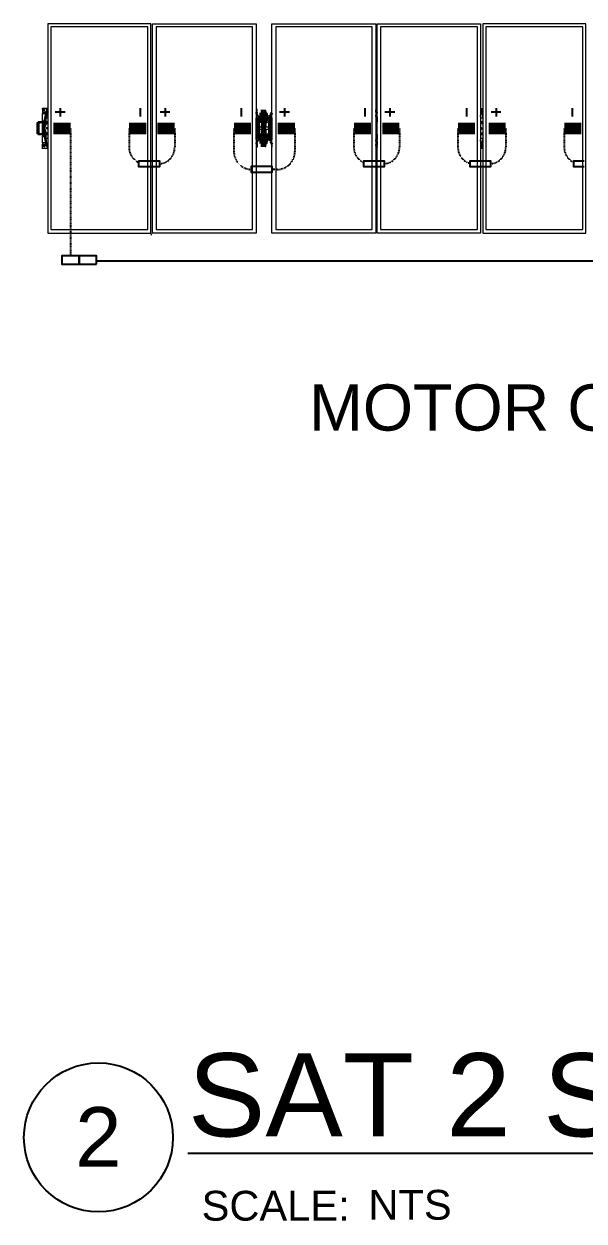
# Model space of a CAD drawing. Header units: feet. Extents: x -9903 to 12307, y -41 to 4121.
# Drawn here: x 8425 to 8667, y 1897 to 2415 of the extents above; entities that cross this region are included whole.
import ezdxf
from ezdxf import colors
from ezdxf.entities.mleader import LeaderData, LeaderLine
from ezdxf.enums import TextEntityAlignment as Align
from ezdxf.lldxf.tags import DXFTag
from ezdxf.math import Vec2, Vec3

# ---------------------------------------------------------------- set-up
doc = ezdxf.new("R2010")
doc.units = ezdxf.units.FT
doc.header["$MEASUREMENT"] = 0
doc.linetypes.add('HIDDEN', pattern=[0.375, 0.25, -0.125])
for name, color, linetype in [('E-HARN-COMP', 8, 'Continuous'), ('E-TRNK-CABL-NEG', 6, 'HIDDEN'), ('E-TRUNK-CABLE-POS', 6, 'HIDDEN'), ('G-ANNO-TEXT', 1, 'Continuous'), ('Polarity-Text', 7, 'Continuous'), ('PV-DC-CABL-UG-', 10, 'DC-')]:
    doc.layers.add(name, color=color, linetype=linetype)
doc.styles.add('NEI-A', font='arial.ttf')
tags = doc.linetypes.add('DC-', pattern='A,0.176989,-0.049113,["DC-",NEI-A,S=0.1,R=0,X=0,Y=-0.05],-0.049113,-0.250887,0.176989', length=0.703091).pattern_tags.tags
tags[6] = DXFTag(74, 10)

# ---------------------------------------------------------------- blocks, each defined once
blk = doc.blocks.new('A$Cc93f9aa1')
at = {"lineweight": 5}
for points in [[(12.0812, 0), (12.3112, 0), (12.3112, 0.4666), (12.0812, 0.4666)], [(12.3045, 0.0067), (12.3045, 0.4583), (12.0878, 0.4583), (12.0878, 0.0067)], [(12.5462, 0), (12.3162, 0), (12.3162, 0.4666), (12.5462, 0.4666)], [(12.5395, 0.0067), (12.5395, 0.4583), (12.3228, 0.4583), (12.3228, 0.0067)], [(12.7811, 0.4666), (12.7811, 0), (12.5495, 0), (12.5495, 0.4666)], [(12.7728, 0.4583), (12.5578, 0.4583), (12.5578, 0.0067), (12.7728, 0.0067)], [(12.8161, 0.4666), (13.0478, 0.4666), (13.0478, 0), (12.8161, 0)], [(12.8245, 0.4583), (12.8245, 0.0067), (13.0395, 0.0067), (13.0395, 0.4583)], [(13.2811, 0.4666), (13.0511, 0.4666), (13.0511, 0), (13.2811, 0)], [(13.0578, 0.4583), (13.0578, 0.0067), (13.2745, 0.0067), (13.2745, 0.4583)], [(12.7978, 0.2717), (12.7961, 0.2717)], [(12.7828, 0.245), (12.7811, 0.245)], [(12.7845, 0.2483), (12.7861, 0.2483), (12.7861, 0.245), (12.7845, 0.245), (12.7828, 0.2467), (12.7828, 0.2483)], [(12.7845, 0.2483), (12.7828, 0.2467), (12.7845, 0.245), (12.7861, 0.2467)], [(12.7861, 0.2467), (12.7845, 0.2467)], [(12.7945, 0.2483), (12.7928, 0.2483), (12.7911, 0.25), (12.7928, 0.2483)], [(12.7928, 0.2667), (12.7945, 0.2667), (12.7945, 0.2583), (12.7928, 0.2583)], [(12.7978, 0.2617), (12.7961, 0.2617)], [(12.7978, 0.2467), (12.7978, 0.2183), (12.7961, 0.2183), (12.7961, 0.2467)], [(12.8011, 0.2183), (12.8011, 0.2467), (12.8028, 0.2467), (12.8028, 0.2183)], [(12.8045, 0.2617), (12.8028, 0.2617)], [(12.8128, 0.2483), (12.8111, 0.2467), (12.8128, 0.245), (12.8145, 0.2467)], [(13.2895, 0.25), (13.2878, 0.25)], [(12.3145, 0.235), (12.3128, 0.235), (12.3128, 0.2317), (12.3162, 0.2317), (12.3162, 0.2333), (12.3145, 0.2333)], [(12.5478, 0.235), (12.5478, 0.2333), (12.5462, 0.2333), (12.5462, 0.2317), (12.5478, 0.2317), (12.5495, 0.2317), (12.5495, 0.2333), (12.5495, 0.235)], [(12.7828, 0.235), (12.7811, 0.235)], [(12.7828, 0.23), (12.7811, 0.23)], [(12.7828, 0.22), (12.7811, 0.22)], [(12.7861, 0.2167), (12.7861, 0.2183), (12.7861, 0.22), (12.7845, 0.22), (12.7828, 0.22), (12.7828, 0.2183), (12.7828, 0.2167), (12.7845, 0.2167)], [(12.7845, 0.22), (12.7828, 0.2183), (12.7845, 0.2167), (12.7861, 0.2183)], [(12.7861, 0.2183), (12.7845, 0.2183)], [(12.7861, 0.2183), (12.7845, 0.2183)], [(12.7911, 0.2133), (12.7911, 0.215), (12.7945, 0.215), (12.7945, 0.2117), (12.7945, 0.21), (12.7928, 0.21), (12.7928, 0.2083)], [(12.7961, 0.2167), (12.7945, 0.2167)], [(12.7978, 0.2367), (12.7961, 0.2367)], [(12.7978, 0.23), (12.7961, 0.23)], [(12.7978, 0.23), (12.7961, 0.23)], [(12.8061, 0.23), (12.8045, 0.23)], [(12.8061, 0.23), (12.8045, 0.23)], [(12.8128, 0.22), (12.8111, 0.2183), (12.8128, 0.2167), (12.8145, 0.2183)], [(12.8178, 0.235), (12.8161, 0.235)], [(12.8178, 0.23), (12.8161, 0.23)], [(13.2911, 0.23), (13.2895, 0.23), (13.2878, 0.22), (13.2895, 0.22)], [(13.2961, 0.22), (13.2945, 0.22)], [(12.7961, 0.1967), (12.7961, 0.195), (12.7945, 0.195)], [(12.7978, 0.2033), (12.7961, 0.2033)], [(12.7995, 0.1967), (12.7978, 0.1967)], [(12.7995, 0.195), (12.7978, 0.195)], [(12.8028, 0.195), (12.8011, 0.195)], [(12.8145, 0.21), (12.8145, 0.2133), (12.8161, 0.2133), (12.8161, 0.2117)]]:
    blk.add_lwpolyline(points, close=True, dxfattribs=at)
at = {"color": 2, "lineweight": 5}
blk.add_lwpolyline([(13.0495, 0.4683), (13.0511, 0.4716)], dxfattribs=at)
at = {"lineweight": 5}
for points in [[(12.3162, 0.2767), (12.3112, 0.2767)], [(12.3128, 0.255), (12.3112, 0.255), (12.3112, 0.2567), (12.3128, 0.2633), (12.3128, 0.2733), (12.3128, 0.27), (12.3112, 0.2683)], [(12.3145, 0.27), (12.3145, 0.2733), (12.3145, 0.275), (12.3128, 0.275), (12.3128, 0.2733), (12.3145, 0.2733)], [(12.5495, 0.2767), (12.5462, 0.2767)], [(12.5478, 0.255), (12.5462, 0.255), (12.5462, 0.2567), (12.5478, 0.2633), (12.5478, 0.2733), (12.5478, 0.275), (12.5478, 0.2733), (12.5478, 0.2717), (12.5462, 0.27), (12.5462, 0.2683)], [(12.5478, 0.275), (12.5495, 0.275)], [(12.5495, 0.27), (12.5495, 0.2733)], [(12.7811, 0.2667), (12.7828, 0.2667), (12.7828, 0.2683), (12.7811, 0.2683), (12.7811, 0.27), (12.7811, 0.275)], [(12.7811, 0.27), (12.7811, 0.27)], [(12.8045, 0.2683), (12.8028, 0.2683), (12.8011, 0.2683), (12.8011, 0.27), (12.7995, 0.27), (12.7978, 0.27), (12.7995, 0.27), (12.7978, 0.27), (12.7961, 0.2717), (12.7961, 0.2733), (12.7945, 0.2733), (12.7945, 0.27), (12.7961, 0.27), (12.7961, 0.2683), (12.7978, 0.2683), (12.7995, 0.2683), (12.7995, 0.2667)], [(12.7961, 0.27), (12.7945, 0.27), (12.7961, 0.27), (12.7978, 0.27), (12.7961, 0.27), (12.7978, 0.27), (12.7978, 0.2683), (12.7961, 0.2683), (12.7961, 0.2467)], [(12.7961, 0.2383), (12.7945, 0.2383), (12.7945, 0.2617), (12.7945, 0.27)], [(12.7961, 0.2733), (12.7978, 0.2733), (12.8028, 0.2733), (12.8045, 0.2733), (12.8061, 0.2733)], [(12.7961, 0.27), (12.7961, 0.27)], [(12.8028, 0.2467), (12.8028, 0.2683), (12.8011, 0.2683), (12.8011, 0.2467), (12.7995, 0.2467), (12.7995, 0.2183), (12.7978, 0.2183), (12.7978, 0.1967), (12.7961, 0.1967), (12.7961, 0.2183)], [(12.7978, 0.2717), (12.7995, 0.2717)], [(12.7978, 0.2667), (12.7995, 0.2667), (12.7995, 0.2467), (12.7978, 0.2467), (12.7978, 0.2683), (12.7995, 0.2683), (12.8011, 0.2683), (12.8028, 0.2683), (12.8028, 0.27), (12.8011, 0.27), (12.8028, 0.27), (12.8011, 0.27), (12.8028, 0.27), (12.8045, 0.27), (12.8028, 0.27), (12.8045, 0.27), (12.8061, 0.27)], [(12.8061, 0.2717), (12.8045, 0.2717), (12.8028, 0.27), (12.8045, 0.27), (12.8045, 0.2733), (12.8045, 0.2717)], [(12.8028, 0.2717), (12.8045, 0.2717), (12.8028, 0.2717)], [(12.8045, 0.27), (12.8045, 0.2617), (12.8045, 0.2383), (12.8028, 0.2383)], [(12.8028, 0.27), (12.8028, 0.27)], [(12.8111, 0.255), (12.8095, 0.255), (12.8111, 0.255), (12.8111, 0.2533), (12.8111, 0.2517), (12.8145, 0.2517), (12.8145, 0.255), (12.8111, 0.255), (12.8161, 0.265), (12.8145, 0.265), (12.8161, 0.2667), (12.8145, 0.2667), (12.8145, 0.27), (12.8145, 0.275), (12.8161, 0.275)], [(12.8145, 0.27), (12.8145, 0.27)], [(13.2928, 0.2767), (13.2811, 0.2767)], [(13.2828, 0.27), (13.2828, 0.2733), (13.2811, 0.2733), (13.2811, 0.2717)], [(13.2945, 0.2767), (13.2928, 0.2767), (13.2928, 0.2683), (13.2861, 0.2683), (13.2861, 0.2717), (13.2845, 0.2717), (13.2845, 0.27), (13.2828, 0.2733), (13.2845, 0.255), (13.2861, 0.255), (13.2861, 0.2533), (13.2845, 0.27), (13.2845, 0.2683), (13.2845, 0.2667), (13.2861, 0.265), (13.2861, 0.2683), (13.2845, 0.2683)], [(13.2828, 0.2733), (13.2828, 0.275), (13.2828, 0.2733)], [(13.2845, 0.2667), (13.2878, 0.25), (13.2895, 0.25), (13.2861, 0.265), (13.2928, 0.265), (13.2928, 0.2683)], [(13.2895, 0.2733), (13.2878, 0.2733), (13.2911, 0.2733), (13.2928, 0.2733)], [(13.2878, 0.2717), (13.2911, 0.2717)], [(12.3128, 0.2467), (12.3112, 0.2467), (12.3112, 0.255)], [(12.3162, 0.2467), (12.3112, 0.2467)], [(12.3162, 0.245), (12.3112, 0.245), (12.3128, 0.245)], [(12.3112, 0.245), (12.3112, 0.2433), (12.3162, 0.2433)], [(12.5478, 0.2467), (12.5462, 0.2467), (12.5462, 0.255)], [(12.5495, 0.2467), (12.5462, 0.2467)], [(12.5495, 0.245), (12.5462, 0.245), (12.5478, 0.245)], [(12.5462, 0.245), (12.5462, 0.2433), (12.5495, 0.2433)], [(12.7861, 0.2117), (12.7861, 0.2133), (12.7828, 0.2133), (12.7828, 0.2117), (12.7811, 0.21), (12.7811, 0.2133), (12.7828, 0.2133), (12.7828, 0.215), (12.7811, 0.215), (12.7811, 0.25), (12.7828, 0.25), (12.7828, 0.2517), (12.7828, 0.2533), (12.7811, 0.255), (12.7811, 0.2533), (12.7811, 0.255), (12.7811, 0.2517), (12.7861, 0.2517), (12.7861, 0.2533), (12.7861, 0.255), (12.7828, 0.265), (12.7811, 0.265), (12.7795, 0.2667)], [(12.7795, 0.255), (12.7795, 0.255)], [(12.7811, 0.2667), (12.7811, 0.2667)], [(12.7811, 0.265), (12.7861, 0.255), (12.7811, 0.255), (12.7811, 0.2567)], [(12.7811, 0.25), (12.7811, 0.2517)], [(12.7811, 0.2467), (12.7828, 0.2467), (12.7828, 0.2483), (12.7845, 0.2483), (12.7861, 0.2483), (12.7861, 0.2467), (12.7878, 0.2467)], [(12.7845, 0.2667), (12.7828, 0.2667), (12.7828, 0.2633), (12.7828, 0.265), (12.7845, 0.265), (12.7845, 0.2633)], [(12.7828, 0.2483), (12.7828, 0.2483)], [(12.7828, 0.2467), (12.7828, 0.245), (12.7845, 0.245), (12.7861, 0.245), (12.7861, 0.2467), (12.7845, 0.2467), (12.7861, 0.2467), (12.7845, 0.2467), (12.7861, 0.2467), (12.7845, 0.2467), (12.7861, 0.2467), (12.7845, 0.2467)], [(12.7828, 0.2467), (12.7828, 0.2467)], [(12.7828, 0.245), (12.7828, 0.245)], [(12.7845, 0.2617), (12.7911, 0.2583), (12.7911, 0.2567)], [(12.7845, 0.2483), (12.7845, 0.2483)], [(12.7845, 0.245), (12.7845, 0.245)], [(12.7861, 0.2583), (12.7911, 0.2533)], [(12.7895, 0.2533), (12.7878, 0.2533), (12.7895, 0.2533), (12.7895, 0.2517), (12.7911, 0.2517), (12.7878, 0.255), (12.7878, 0.2517), (12.7861, 0.2517), (12.7878, 0.2517), (12.7878, 0.215), (12.7861, 0.215)], [(12.7861, 0.255), (12.7878, 0.255), (12.7861, 0.255), (12.7861, 0.2533)], [(12.7861, 0.2483), (12.7861, 0.2483)], [(12.7861, 0.2467), (12.7861, 0.2467)], [(12.7861, 0.245), (12.7861, 0.245)], [(12.7945, 0.245), (12.7878, 0.245)], [(12.7928, 0.2667), (12.7911, 0.2617), (12.7911, 0.25), (12.7911, 0.2517)], [(12.7911, 0.26), (12.7911, 0.25), (12.7928, 0.25), (12.7945, 0.2483), (12.7961, 0.2483)], [(12.7945, 0.255), (12.7945, 0.25), (12.7928, 0.25), (12.7911, 0.2517), (12.7928, 0.2567), (12.7928, 0.255), (12.7945, 0.255), (12.7945, 0.2583)], [(12.7928, 0.2667), (12.7928, 0.2667)], [(12.7928, 0.26), (12.7928, 0.26)], [(12.7945, 0.2667), (12.7961, 0.2667)], [(12.7945, 0.2467), (12.7945, 0.2483), (12.7961, 0.2483), (12.7945, 0.2483), (12.7945, 0.25)], [(12.8011, 0.2667), (12.8028, 0.2667)], [(12.8078, 0.2517), (12.8078, 0.25), (12.8078, 0.2617), (12.8078, 0.2667), (12.8078, 0.2583), (12.8045, 0.2583), (12.8045, 0.2667), (12.8061, 0.2667), (12.8045, 0.2667)], [(12.8045, 0.2583), (12.8045, 0.255), (12.8078, 0.255), (12.8078, 0.2567), (12.8078, 0.2583)], [(12.8078, 0.2567), (12.8078, 0.2517), (12.8078, 0.25), (12.8061, 0.25), (12.8045, 0.255)], [(12.8095, 0.2483), (12.8045, 0.2483), (12.8061, 0.2483), (12.8078, 0.2483), (12.8061, 0.2483), (12.8078, 0.2483)], [(12.8095, 0.245), (12.8045, 0.245), (12.8061, 0.2467), (12.8095, 0.2467)], [(12.8061, 0.2667), (12.8061, 0.2667)], [(12.8061, 0.25), (12.8061, 0.2483), (12.8078, 0.25), (12.8061, 0.2483), (12.8078, 0.25), (12.8095, 0.25), (12.8095, 0.26)], [(12.8078, 0.26), (12.8078, 0.26)], [(12.8145, 0.265), (12.8095, 0.255), (12.8111, 0.255), (12.8111, 0.2533)], [(12.8145, 0.255), (12.8161, 0.255), (12.8161, 0.2533), (12.8161, 0.255), (12.8161, 0.2533), (12.8161, 0.2517), (12.8145, 0.2517), (12.8145, 0.25), (12.8161, 0.25), (12.8161, 0.215), (12.8145, 0.215), (12.8145, 0.2133), (12.8111, 0.2133), (12.8111, 0.2117), (12.8111, 0.21), (12.8095, 0.21), (12.8145, 0.2), (12.8161, 0.2), (12.8145, 0.2017)], [(12.8111, 0.215), (12.8095, 0.215), (12.8095, 0.2517), (12.8111, 0.2517), (12.8095, 0.2517), (12.8095, 0.255)], [(12.8095, 0.2517), (12.8095, 0.2517)], [(12.8111, 0.2517), (12.8111, 0.2517)], [(12.8111, 0.2467), (12.8111, 0.245), (12.8111, 0.2483), (12.8128, 0.2483), (12.8111, 0.2483), (12.8111, 0.2467), (12.8128, 0.2467), (12.8145, 0.2467), (12.8128, 0.245), (12.8111, 0.245), (12.8128, 0.245), (12.8145, 0.245), (12.8145, 0.2467), (12.8128, 0.2467), (12.8145, 0.2467), (12.8128, 0.2467), (12.8145, 0.2467), (12.8128, 0.2467), (12.8145, 0.2467), (12.8128, 0.2467), (12.8145, 0.2467), (12.8145, 0.2483), (12.8128, 0.2483), (12.8145, 0.2483), (12.8145, 0.2467)], [(12.8111, 0.2483), (12.8111, 0.2483)], [(12.8111, 0.2467), (12.8111, 0.2467)], [(12.8111, 0.245), (12.8111, 0.245)], [(12.8128, 0.2483), (12.8128, 0.2483)], [(12.8128, 0.245), (12.8128, 0.245)], [(12.8145, 0.2667), (12.8145, 0.2667)], [(12.8145, 0.2483), (12.8145, 0.2483)], [(12.8145, 0.2467), (12.8145, 0.2467)], [(12.8145, 0.245), (12.8145, 0.245)], [(12.8161, 0.2567), (12.8161, 0.255)], [(12.8161, 0.2517), (12.8161, 0.25)], [(12.8161, 0.245), (12.8178, 0.245)], [(12.8178, 0.255), (12.8178, 0.255)], [(13.2845, 0.255), (13.2845, 0.2467), (13.2811, 0.2467)], [(13.2811, 0.245), (13.2845, 0.245), (13.2861, 0.245), (13.2861, 0.2533), (13.2878, 0.25), (13.2878, 0.2467)], [(13.2811, 0.2433), (13.2845, 0.2433), (13.2845, 0.245), (13.2845, 0.2433), (13.2845, 0.245)], [(13.2895, 0.2317), (13.2895, 0.235), (13.2861, 0.2433), (13.2861, 0.245), (13.2845, 0.245), (13.2845, 0.2467)], [(13.2878, 0.235), (13.2845, 0.2433), (13.2861, 0.2433), (13.2845, 0.2433), (13.2861, 0.2433), (13.2861, 0.245), (13.2845, 0.245), (13.2861, 0.245)], [(13.2928, 0.265), (13.2928, 0.25), (13.2895, 0.25), (13.2895, 0.2467), (13.2878, 0.2467), (13.2878, 0.245), (13.2861, 0.245), (13.2878, 0.245), (13.2895, 0.245), (13.2895, 0.2467), (13.2928, 0.2467), (13.2928, 0.25)], [(13.2878, 0.245), (13.2895, 0.235), (13.2911, 0.235), (13.2895, 0.235), (13.2895, 0.23), (13.2878, 0.23)], [(13.2911, 0.2317), (13.2911, 0.235), (13.2895, 0.245)], [(13.2945, 0.2467), (13.2928, 0.2467), (13.2945, 0.2467), (13.2961, 0.245), (13.2978, 0.245), (13.2961, 0.245), (13.2928, 0.245), (13.2928, 0.2183), (13.2945, 0.2183), (13.2945, 0.22), (13.2961, 0.22), (13.2961, 0.2183), (13.2961, 0.22), (13.2978, 0.22), (13.2995, 0.22), (13.2995, 0.2217)], [(13.2978, 0.2467), (13.2961, 0.2467), (13.2945, 0.2467), (13.2928, 0.2467), (13.2928, 0.245), (13.2945, 0.245)], [(13.2928, 0.2467), (13.2961, 0.2467), (13.2978, 0.2467), (13.2978, 0.245), (13.2995, 0.245), (13.2995, 0.2433), (13.3011, 0.2433)], [(13.2928, 0.22), (13.2928, 0.2233), (13.2928, 0.2417), (13.2928, 0.245)], [(13.3028, 0.2467), (13.2995, 0.2467), (13.2945, 0.2467), (13.2961, 0.2467), (13.2961, 0.245)], [(13.2995, 0.2433), (13.2995, 0.245), (13.2978, 0.245), (13.2961, 0.245), (13.2961, 0.2467)], [(13.2995, 0.245), (13.2978, 0.245)], [(13.3011, 0.2283), (13.3011, 0.2233), (13.3011, 0.2433), (13.3011, 0.2383)], [(13.3028, 0.245), (13.3045, 0.245), (13.3045, 0.22), (13.3028, 0.22)], [(12.3162, 0.2217), (12.3112, 0.2217), (12.3112, 0.22)], [(12.3162, 0.22), (12.3112, 0.22), (12.3128, 0.22)], [(12.3145, 0.1917), (12.3128, 0.1917), (12.3128, 0.2), (12.3112, 0.21), (12.3112, 0.2183), (12.3128, 0.2183)], [(12.3112, 0.2183), (12.3162, 0.2183)], [(12.5495, 0.2217), (12.5462, 0.2217), (12.5462, 0.22)], [(12.5495, 0.22), (12.5462, 0.22), (12.5478, 0.22)], [(12.5478, 0.1917), (12.5478, 0.2), (12.5462, 0.21), (12.5462, 0.2183), (12.5478, 0.2183)], [(12.5462, 0.2183), (12.5495, 0.2183)], [(12.7811, 0.2183), (12.7828, 0.2183), (12.7828, 0.22), (12.7845, 0.22), (12.7861, 0.22), (12.7861, 0.2183), (12.7861, 0.2167), (12.7845, 0.2167), (12.7828, 0.2183)], [(12.7811, 0.2133), (12.7811, 0.215)], [(12.7828, 0.22), (12.7828, 0.22)], [(12.7828, 0.2183), (12.7828, 0.2183)], [(12.7828, 0.2167), (12.7828, 0.2167)], [(12.7845, 0.22), (12.7845, 0.22)], [(12.7845, 0.2183), (12.7861, 0.2183)], [(12.7845, 0.2183), (12.7861, 0.2183)], [(12.7845, 0.2183), (12.7861, 0.2183)], [(12.7845, 0.2183), (12.7861, 0.2183)], [(12.7845, 0.2183), (12.7861, 0.2183)], [(12.7845, 0.2167), (12.7845, 0.2167)], [(12.7861, 0.22), (12.7861, 0.22)], [(12.7861, 0.2183), (12.7861, 0.2183)], [(12.7861, 0.2167), (12.7861, 0.2167)], [(12.7861, 0.215), (12.7861, 0.215)], [(12.7978, 0.235), (12.7961, 0.235), (12.7945, 0.235), (12.7945, 0.2367), (12.7945, 0.2383), (12.7945, 0.2367), (12.7961, 0.235), (12.7878, 0.235), (12.7878, 0.23), (12.7961, 0.23), (12.7945, 0.2283), (12.7945, 0.2267), (12.7945, 0.23), (12.7961, 0.23), (12.7945, 0.23)], [(12.7878, 0.22), (12.7945, 0.22)], [(12.7878, 0.215), (12.7878, 0.215)], [(12.7911, 0.205), (12.7911, 0.215), (12.7928, 0.2167), (12.7945, 0.2167), (12.7928, 0.2167), (12.7911, 0.215)], [(12.7928, 0.1983), (12.7911, 0.205), (12.7911, 0.215), (12.7911, 0.2133)], [(12.7945, 0.215), (12.7945, 0.2167), (12.7928, 0.215)], [(12.7945, 0.195), (12.7945, 0.1933), (12.7961, 0.1933), (12.7961, 0.195), (12.7945, 0.195), (12.7945, 0.2033), (12.7945, 0.2267), (12.7961, 0.2267)], [(12.7961, 0.2167), (12.7945, 0.2167), (12.7945, 0.2183)], [(12.7961, 0.1933), (12.8028, 0.1933), (12.8045, 0.1933), (12.8028, 0.1933), (12.8028, 0.195), (12.8011, 0.195), (12.8028, 0.195), (12.8045, 0.195), (12.8045, 0.2033), (12.8028, 0.2033), (12.8045, 0.2033), (12.8045, 0.2267), (12.8028, 0.2267)], [(12.8028, 0.2183), (12.8028, 0.1967), (12.8011, 0.1967), (12.8011, 0.2183), (12.7995, 0.2183), (12.7995, 0.1983), (12.7978, 0.1983)], [(12.8028, 0.23), (12.8095, 0.23), (12.8095, 0.235), (12.8028, 0.235)], [(12.8061, 0.235), (12.8045, 0.235), (12.8045, 0.2383), (12.8061, 0.2383)], [(12.8045, 0.2383), (12.8045, 0.2367), (12.8061, 0.2367), (12.8045, 0.2367), (12.8045, 0.235)], [(12.8045, 0.2267), (12.8045, 0.23), (12.8045, 0.2267), (12.8061, 0.2267)], [(12.8095, 0.2183), (12.8061, 0.2183), (12.8045, 0.22), (12.8095, 0.22)], [(12.8095, 0.205), (12.8095, 0.215), (12.8078, 0.215), (12.8061, 0.2167), (12.8045, 0.2167), (12.8095, 0.2167)], [(12.8045, 0.21), (12.8045, 0.2067), (12.8078, 0.2067), (12.8078, 0.2083), (12.8078, 0.21), (12.8061, 0.21), (12.8045, 0.2117), (12.8061, 0.215), (12.8078, 0.215), (12.8078, 0.2083)], [(12.8061, 0.215), (12.8061, 0.2167), (12.8078, 0.2167), (12.8061, 0.2167), (12.8078, 0.215), (12.8061, 0.2167), (12.8078, 0.2167)], [(12.8078, 0.2067), (12.8078, 0.1983), (12.8078, 0.215), (12.8078, 0.2133)], [(12.8095, 0.235), (12.8111, 0.235)], [(12.8095, 0.215), (12.8095, 0.215)], [(12.8128, 0.2183), (12.8145, 0.2183), (12.8128, 0.2183), (12.8145, 0.2183), (12.8128, 0.2183), (12.8145, 0.2183), (12.8128, 0.2183), (12.8145, 0.2183), (12.8128, 0.2183), (12.8145, 0.2183), (12.8145, 0.22), (12.8128, 0.22), (12.8111, 0.22), (12.8111, 0.2183), (12.8111, 0.2167), (12.8128, 0.2167), (12.8145, 0.2183), (12.8145, 0.2167), (12.8128, 0.2167), (12.8111, 0.2167), (12.8111, 0.2183), (12.8111, 0.22), (12.8128, 0.22), (12.8145, 0.22), (12.8145, 0.2183)], [(12.8111, 0.22), (12.8111, 0.22)], [(12.8111, 0.2183), (12.8111, 0.2183)], [(12.8111, 0.2167), (12.8111, 0.2167)], [(12.8111, 0.215), (12.8111, 0.215)], [(12.8128, 0.22), (12.8128, 0.22)], [(12.8128, 0.2167), (12.8128, 0.2167)], [(12.8145, 0.22), (12.8145, 0.22)], [(12.8145, 0.2183), (12.8145, 0.2183)], [(12.8145, 0.2167), (12.8145, 0.2167)], [(12.8161, 0.22), (12.8178, 0.22)], [(12.8161, 0.215), (12.8161, 0.2133)], [(13.2811, 0.2317), (13.2845, 0.2317), (13.2845, 0.2333), (13.2828, 0.2333), (13.2828, 0.235), (13.2811, 0.2333)], [(13.2861, 0.2217), (13.2845, 0.2217), (13.2845, 0.22), (13.2845, 0.2217), (13.2811, 0.2217)], [(13.2811, 0.22), (13.2845, 0.22), (13.2861, 0.22), (13.2878, 0.22)], [(13.2811, 0.2183), (13.2845, 0.2183)], [(13.2828, 0.1917), (13.2845, 0.21), (13.2861, 0.2117), (13.2861, 0.22), (13.2878, 0.22), (13.2895, 0.22), (13.2895, 0.2183), (13.2878, 0.2183), (13.2878, 0.22), (13.2878, 0.215), (13.2878, 0.2167), (13.2895, 0.2167), (13.2878, 0.2167), (13.2878, 0.215), (13.2845, 0.2), (13.2861, 0.2), (13.2895, 0.2167), (13.2928, 0.2167), (13.2928, 0.2)], [(13.2895, 0.235), (13.2878, 0.235), (13.2878, 0.2317), (13.2845, 0.2233)], [(13.2845, 0.2217), (13.2845, 0.22), (13.2861, 0.22), (13.2861, 0.2217), (13.2845, 0.2217), (13.2861, 0.2217), (13.2845, 0.22), (13.2861, 0.22), (13.2845, 0.22), (13.2845, 0.2183), (13.2845, 0.21)], [(13.2845, 0.1967), (13.2845, 0.195), (13.2861, 0.2117), (13.2878, 0.215), (13.2895, 0.215)], [(13.2878, 0.2217), (13.2861, 0.2217), (13.2895, 0.23), (13.2911, 0.23)], [(13.2928, 0.2167), (13.2928, 0.2183), (13.2895, 0.2183), (13.2895, 0.2167)], [(13.3011, 0.2217), (13.2995, 0.2217), (13.2995, 0.22), (13.2978, 0.22), (13.2978, 0.2183), (13.2961, 0.2183), (13.2928, 0.2183), (13.2945, 0.2183), (13.2995, 0.2183), (13.3028, 0.2183)], [(13.2945, 0.22), (13.2928, 0.22), (13.2961, 0.22), (13.2978, 0.22), (13.2961, 0.22), (13.2978, 0.22), (13.2995, 0.22)], [(13.2928, 0.2183), (13.2945, 0.2183)], [(13.3011, 0.2267), (13.3011, 0.2283), (13.3011, 0.2383), (13.3028, 0.2383)], [(13.3011, 0.2367), (13.3011, 0.2383), (13.3011, 0.2367)], [(12.3112, 0.1967), (12.3128, 0.195), (12.3128, 0.19), (12.3145, 0.19), (12.3145, 0.1917), (12.3145, 0.195)], [(12.3162, 0.1883), (12.3112, 0.1883)], [(12.5462, 0.1967), (12.5462, 0.195), (12.5478, 0.1933), (12.5478, 0.19), (12.5495, 0.19)], [(12.5495, 0.1883), (12.5462, 0.1883)], [(12.5495, 0.195), (12.5495, 0.1917), (12.5478, 0.1917), (12.5478, 0.19)], [(12.7795, 0.21), (12.7795, 0.21)], [(12.7811, 0.2017), (12.7795, 0.2)], [(12.7811, 0.2117), (12.7811, 0.21), (12.7861, 0.21), (12.7811, 0.2), (12.7828, 0.2), (12.7861, 0.21), (12.7861, 0.2117), (12.7861, 0.21), (12.7878, 0.21), (12.7911, 0.2133), (12.7895, 0.2133), (12.7895, 0.2117), (12.7878, 0.2117), (12.7895, 0.2117)], [(12.7811, 0.1983), (12.7828, 0.1983), (12.7811, 0.1967)], [(12.7811, 0.1983), (12.7811, 0.1983)], [(12.7811, 0.195), (12.7811, 0.19)], [(12.7811, 0.195), (12.7811, 0.195)], [(12.7845, 0.2017), (12.7845, 0.2), (12.7828, 0.2), (12.7828, 0.2017), (12.7828, 0.1983), (12.7845, 0.1983)], [(12.7845, 0.2033), (12.7911, 0.2067), (12.7911, 0.2083)], [(12.7861, 0.2133), (12.7878, 0.2133), (12.7878, 0.21), (12.7861, 0.21)], [(12.7861, 0.2067), (12.7911, 0.2117)], [(12.7945, 0.2067), (12.7945, 0.1983), (12.7928, 0.1983), (12.7928, 0.2067), (12.7945, 0.2067), (12.7945, 0.21)], [(12.7928, 0.205), (12.7928, 0.205)], [(12.7945, 0.1983), (12.7961, 0.1983)], [(12.7978, 0.1933), (12.7961, 0.1933), (12.7978, 0.1933), (12.7961, 0.1933), (12.7978, 0.195), (12.7995, 0.195), (12.7978, 0.195), (12.7978, 0.1967)], [(12.7978, 0.195), (12.7961, 0.195), (12.7961, 0.1967)], [(12.7995, 0.1983), (12.7995, 0.1967), (12.8011, 0.1967), (12.8028, 0.1967), (12.8011, 0.1967), (12.8011, 0.195), (12.8028, 0.195), (12.8045, 0.1933), (12.8061, 0.1933), (12.8045, 0.1933), (12.8028, 0.1933)], [(12.8011, 0.1983), (12.8028, 0.1983)], [(12.8028, 0.195), (12.8028, 0.1967), (12.8028, 0.195), (12.8045, 0.195), (12.8045, 0.1933)], [(12.8061, 0.195), (12.8045, 0.195), (12.8028, 0.1967)], [(12.8045, 0.1983), (12.8061, 0.1983), (12.8045, 0.1983), (12.8045, 0.2067)], [(12.8078, 0.205), (12.8078, 0.205)], [(12.8111, 0.2117), (12.8095, 0.2117), (12.8095, 0.21), (12.8095, 0.2133), (12.8111, 0.2133)], [(12.8095, 0.21), (12.8111, 0.21)], [(12.8161, 0.2), (12.8111, 0.21), (12.8145, 0.21)], [(12.8145, 0.1967), (12.8145, 0.1983), (12.8161, 0.1983)], [(12.8145, 0.1983), (12.8145, 0.1983)], [(12.8145, 0.195), (12.8145, 0.19), (12.8161, 0.19)], [(12.8178, 0.2117), (12.8161, 0.2117), (12.8161, 0.21)], [(12.8178, 0.21), (12.8178, 0.21)], [(13.2811, 0.1933), (13.2828, 0.1917), (13.2828, 0.19), (13.2845, 0.19)], [(13.2811, 0.1883), (13.2928, 0.1883)], [(13.2945, 0.1883), (13.2928, 0.1883), (13.2928, 0.1967), (13.2861, 0.1967), (13.2861, 0.195), (13.2845, 0.195), (13.2828, 0.1917), (13.2828, 0.19)], [(13.2845, 0.1917), (13.2828, 0.1917), (13.2828, 0.195)], [(13.2928, 0.1967), (13.2928, 0.2), (13.2861, 0.2), (13.2861, 0.1967), (13.2845, 0.1967), (13.2845, 0.1983)], [(13.2911, 0.1933), (13.2878, 0.1933)], [(13.2895, 0.1917), (13.2878, 0.1917), (13.2911, 0.1917), (13.2928, 0.1917)]]:
    blk.add_lwpolyline(points, dxfattribs=at)
at = {"color": 8, "lineweight": 5, "true_color": 0x808080}
for points in [[(12.3162, 0.2767), (12.3112, 0.2767)], [(12.3112, 0.2733), (12.3128, 0.2733), (12.3128, 0.275)], [(12.3112, 0.27), (12.3128, 0.27), (12.3128, 0.2683), (12.3112, 0.2617)], [(12.3112, 0.2667), (12.3112, 0.2683), (12.3128, 0.2683)], [(12.3145, 0.2733), (12.3145, 0.2733)], [(12.3145, 0.2733), (12.3162, 0.2583)], [(12.3162, 0.2683), (12.3145, 0.27)], [(12.5495, 0.2767), (12.5462, 0.2767)], [(12.5462, 0.2733), (12.5462, 0.275), (12.5478, 0.275)], [(12.5462, 0.2617), (12.5462, 0.27), (12.5478, 0.27)], [(12.5462, 0.2667), (12.5462, 0.2683)], [(12.5478, 0.2733), (12.5495, 0.2583)], [(12.5495, 0.2733), (12.5495, 0.2733)], [(12.5495, 0.2683), (12.5495, 0.27)], [(12.7945, 0.2617), (12.7945, 0.27)], [(12.7961, 0.2733), (12.7961, 0.2717)], [(12.7961, 0.2717), (12.7961, 0.2717)], [(12.7961, 0.27), (12.7978, 0.27), (12.7995, 0.27), (12.7978, 0.27), (12.7995, 0.27), (12.8011, 0.27), (12.8028, 0.27), (12.8011, 0.27)], [(12.8028, 0.2717), (12.8028, 0.2733)], [(12.8028, 0.2717), (12.8028, 0.2717)], [(12.8028, 0.27), (12.8045, 0.27), (12.8045, 0.2617)], [(13.2928, 0.2767), (13.2811, 0.2767)], [(13.2811, 0.275), (13.2828, 0.275)], [(13.2811, 0.265), (13.2828, 0.2733)], [(12.3162, 0.255), (12.3112, 0.255)], [(12.5495, 0.255), (12.5462, 0.255)], [(12.7795, 0.2567), (12.7795, 0.2567)], [(12.7811, 0.2567), (12.7828, 0.2567)], [(12.7828, 0.25), (12.7828, 0.2483)], [(12.7828, 0.245), (12.7828, 0.22)], [(12.7845, 0.26), (12.7861, 0.2583), (12.7878, 0.2583), (12.7895, 0.2567), (12.7911, 0.255)], [(12.7861, 0.2483), (12.7861, 0.2517)], [(12.7861, 0.22), (12.7861, 0.245)], [(12.7945, 0.2583), (12.7961, 0.2583)], [(12.7945, 0.255), (12.7961, 0.255)], [(12.7945, 0.25), (12.7961, 0.25)], [(12.7961, 0.2617), (12.7961, 0.2383), (12.7961, 0.235), (12.7978, 0.235)], [(12.8028, 0.2617), (12.8028, 0.2383), (12.8028, 0.235)], [(12.8045, 0.2583), (12.8061, 0.2583)], [(12.8045, 0.255), (12.8061, 0.255)], [(12.8045, 0.25), (12.8061, 0.25)], [(12.8111, 0.2517), (12.8111, 0.2483)], [(12.8111, 0.245), (12.8111, 0.22)], [(12.8145, 0.2483), (12.8145, 0.25)], [(12.8145, 0.22), (12.8145, 0.245)], [(12.8161, 0.2667), (12.8178, 0.2667)], [(12.8161, 0.2567), (12.8178, 0.2567)], [(12.8161, 0.2567), (12.8161, 0.2567)], [(13.2845, 0.255), (13.2811, 0.255)], [(13.2961, 0.245), (13.2978, 0.245)], [(13.3028, 0.2467), (13.3028, 0.2183)], [(12.7828, 0.2167), (12.7828, 0.215)], [(12.7861, 0.215), (12.7861, 0.2167)], [(12.7945, 0.215), (12.7961, 0.215)], [(12.7961, 0.2033), (12.7961, 0.2267), (12.7961, 0.23), (12.7978, 0.23)], [(12.8028, 0.2033), (12.8028, 0.23)], [(12.8045, 0.235), (12.8061, 0.235)], [(12.8045, 0.23), (12.8061, 0.23)], [(12.8061, 0.215), (12.8045, 0.215)], [(12.8111, 0.2167), (12.8111, 0.215)], [(12.8145, 0.215), (12.8145, 0.2167)], [(13.2961, 0.22), (13.2978, 0.22)], [(12.3112, 0.21), (12.3162, 0.21)], [(12.3112, 0.195), (12.3128, 0.195), (12.3128, 0.1967), (12.3112, 0.2033)], [(12.3112, 0.1967), (12.3112, 0.1983)], [(12.3128, 0.19), (12.3128, 0.1917), (12.3112, 0.1917)], [(12.3162, 0.1883), (12.3112, 0.1883)], [(12.3162, 0.2067), (12.3145, 0.1917)], [(12.3145, 0.195), (12.3162, 0.1967)], [(12.3145, 0.195), (12.3162, 0.195), (12.3145, 0.195)], [(12.3145, 0.1917), (12.3145, 0.1917)], [(12.5462, 0.21), (12.5495, 0.21)], [(12.5462, 0.2033), (12.5462, 0.195), (12.5478, 0.195)], [(12.5478, 0.1967), (12.5462, 0.1967), (12.5462, 0.1983)], [(12.5478, 0.19), (12.5462, 0.1917)], [(12.5495, 0.1883), (12.5462, 0.1883)], [(12.5495, 0.2067), (12.5478, 0.1917)], [(12.5495, 0.1967), (12.5495, 0.195), (12.5512, 0.195)], [(12.5495, 0.1917), (12.5495, 0.1917)], [(12.7795, 0.2083), (12.7795, 0.2083)], [(12.7811, 0.21), (12.7811, 0.2083)], [(12.7811, 0.1983), (12.7828, 0.1983)], [(12.7811, 0.1967), (12.7828, 0.1967)], [(12.7811, 0.195), (12.7828, 0.195)], [(12.7911, 0.21), (12.7895, 0.2083), (12.7878, 0.2083), (12.7861, 0.2067), (12.7845, 0.205)], [(12.7945, 0.2117), (12.7961, 0.2117)], [(12.7945, 0.2067), (12.7961, 0.2067)], [(12.7945, 0.195), (12.7945, 0.2033)], [(12.7961, 0.195), (12.7978, 0.195), (12.7995, 0.195)], [(12.7961, 0.1933), (12.7961, 0.1933)], [(12.7961, 0.1933), (12.7978, 0.1933)], [(12.7995, 0.1967), (12.8011, 0.1967), (12.8028, 0.1967)], [(12.8011, 0.195), (12.8028, 0.195), (12.8045, 0.195), (12.8028, 0.195), (12.8045, 0.195), (12.8045, 0.2033)], [(12.8028, 0.1933), (12.8028, 0.1933)], [(12.8028, 0.1933), (12.8045, 0.1933)], [(12.8045, 0.2117), (12.8061, 0.2117)], [(12.8045, 0.2067), (12.8061, 0.2067)], [(12.8145, 0.1967), (12.8161, 0.1967)], [(12.8145, 0.195), (12.8161, 0.195)], [(12.8161, 0.2083), (12.8161, 0.21)], [(12.8161, 0.2083), (12.8161, 0.2083)], [(13.2811, 0.21), (13.2845, 0.21)], [(13.2828, 0.1917), (13.2828, 0.1933), (13.2811, 0.2)], [(13.2828, 0.19), (13.2811, 0.19)], [(13.2928, 0.1883), (13.2811, 0.1883)]]:
    blk.add_lwpolyline(points, dxfattribs=at)
for points in [[(12.3162, 0.27), (12.3145, 0.27)], [(12.5512, 0.27), (12.5495, 0.27)], [(12.7828, 0.27), (12.7811, 0.27)], [(12.8045, 0.27), (12.8028, 0.27)], [(12.8161, 0.27), (12.8145, 0.27)], [(12.7828, 0.2667), (12.7811, 0.2667)], [(12.7978, 0.2367), (12.7961, 0.2367)], [(12.7978, 0.2283), (12.7961, 0.2283)], [(12.8045, 0.2367), (12.8028, 0.2367)], [(12.8045, 0.2283), (12.8028, 0.2283)], [(12.7995, 0.195), (12.7978, 0.195)], [(12.8178, 0.1983), (12.8161, 0.1983)]]:
    blk.add_lwpolyline(points, close=True, dxfattribs=at)
blk = doc.blocks.new('DETAIL_TITLE')
blk.add_circle((0.5923, -0.5126), 0.25)
at = {"style": 'NEI-A'}
blk.add_attdef('DETAIL_TITLE_001', (0.9099, -0.4851), '', height=0.2, dxfattribs=at)
at = {"style": 'NEI-A', "flags": 8}
blk.add_attdef('#', text='', height=0.2, dxfattribs=at).set_placement((0.5922, -0.5109), align=Align.MIDDLE_CENTER)
at = {"style": 'NEI-A'}
for tag, p in [('SCALE:', (0.9386, -0.7379)), ('1"_=_', (1.5474, -0.7379))]:
    blk.add_attdef(tag, text='', height=0.1, dxfattribs=at).set_placement(p, align=Align.BOTTOM_LEFT)

msp = doc.modelspace()

# ---------------------------------------------------------------- linework, layer by layer
at = {"layer": 'E-HARN-COMP', "const_width": 5}
for points in [[(8437.5, 2369.27), (8444.96, 2369.27)], [(8470.29, 2369.27), (8477.75, 2369.27)], [(8482.55, 2369.27), (8490.01, 2369.27)], [(8515.63, 2369.27), (8523.08, 2369.27)], [(8534.56, 2369.27), (8542.01, 2369.27)], [(8567.54, 2369.27), (8574.99, 2369.27)], [(8579.8, 2369.27), (8587.25, 2369.27)], [(8612.56, 2369.27), (8620.01, 2369.27)], [(8625.8, 2369.27), (8633.25, 2369.27)], [(8658.55, 2369.27), (8666.01, 2369.27)]]:
    msp.add_lwpolyline(points, dxfattribs=at)
at = {"layer": 'E-HARN-COMP'}
for points in [[(8478.97, 2355.19), (8474.41, 2355.19), (8474.41, 2352.86), (8478.97, 2352.86)], [(8478.97, 2352.86), (8483.54, 2352.86), (8483.54, 2355.19), (8478.97, 2355.19)], [(8527.67, 2352.8), (8523.1, 2352.8), (8523.1, 2350.47), (8527.67, 2350.47)], [(8527.67, 2350.47), (8532.23, 2350.47), (8532.23, 2352.8), (8527.67, 2352.8)], [(8576.22, 2355.19), (8571.65, 2355.19), (8571.65, 2352.86), (8576.22, 2352.86)], [(8576.22, 2352.86), (8580.78, 2352.86), (8580.78, 2355.19), (8576.22, 2355.19)], [(8622.21, 2355.19), (8617.65, 2355.19), (8617.65, 2352.86), (8622.21, 2352.86)], [(8622.21, 2352.86), (8626.78, 2352.86), (8626.78, 2355.19), (8622.21, 2355.19)], [(8667.14, 2355.19), (8662.58, 2355.19), (8662.58, 2352.86), (8667.14, 2352.86)]]:
    msp.add_lwpolyline(points, dxfattribs=at)
for points in [[(8448.68, 2310.59), (8448.68, 2314.2), (8441.23, 2314.2), (8441.23, 2310.59)], [(8456.14, 2310.59), (8456.14, 2314.2), (8448.68, 2314.2), (8448.68, 2310.59)]]:
    msp.add_lwpolyline(points, close=True, dxfattribs=at)
at = {"layer": 'E-TRNK-CABL-NEG', "ltscale": 0.1}
for points in [[(8470.29, 2369.27), (8470.29, 2361.04, 0.294061), (8474.41, 2354.64, 0.294061)], [(8515.63, 2369.27), (8515.63, 2359.31, 0.404462), (8523.11, 2351.57)], [(8567.54, 2369.27), (8567.54, 2361.04, 0.294061), (8571.65, 2354.64, 0.294061)], [(8612.56, 2369.27), (8612.56, 2361.04, 0.334879), (8617.65, 2354.28, 0.334879)], [(8658.55, 2369.27), (8658.55, 2361.04, 0.289984), (8662.58, 2354.69, 0.289984)]]:
    msp.add_lwpolyline(points, format="xyb", dxfattribs=at)
at = {"layer": 'E-TRUNK-CABLE-POS', "ltscale": 0.1}
msp.add_lwpolyline([(8444.96, 2369.27), (8444.96, 2314.2)], dxfattribs=at)
for points in [[(8490.01, 2369.27), (8490.01, 2361.04, -0.391396), (8483.54, 2354.03, -0.391396)], [(8542.01, 2369.27), (8542.01, 2359.31, -0.404462), (8534.53, 2351.57), (8532.23, 2351.57)], [(8587.25, 2369.27), (8587.25, 2361.04, -0.391396), (8580.78, 2354.03, -0.391396)], [(8633.25, 2369.27), (8633.25, 2361.04, -0.391396), (8626.78, 2354.03, -0.391396)]]:
    msp.add_lwpolyline(points, format="xyb", dxfattribs=at)
at = {"layer": 'Polarity-Text'}
for p, q in [((8440.46, 2378.13), (8440.46, 2374.51)), ((8475.06, 2378.05), (8475.06, 2374.43)), ((8485.82, 2378.13), (8485.82, 2374.51)), ((8518.78, 2378.05), (8518.78, 2374.43)), ((8537.52, 2378.13), (8537.52, 2374.51)), ((8572.31, 2378.05), (8572.31, 2374.43)), ((8583.06, 2378.13), (8583.06, 2374.51)), ((8616.34, 2378.05), (8616.34, 2374.43)), ((8629.06, 2378.13), (8629.06, 2374.51)), ((8661.95, 2378.05), (8661.95, 2374.43)), ((8442.6, 2376.32), (8438.32, 2376.32)), ((8487.95, 2376.32), (8483.68, 2376.32)), ((8539.65, 2376.32), (8535.38, 2376.32)), ((8585.2, 2376.32), (8580.92, 2376.32)), ((8631.2, 2376.32), (8626.92, 2376.32))]:
    msp.add_line(p, q, dxfattribs=at)
at = {"layer": 'PV-DC-CABL-UG-', "ltscale": 0.6}
msp.add_lwpolyline([(8456.14, 2312.1), (9117.09, 2312.1), (9117.09, 2304.86)], dxfattribs=at)

# ---------------------------------------------------------------- block references
at = {"xscale": 194.04614304, "yscale": 194.04614304, "zscale": 194.04614304, "rotation": 180}
msp.add_blockref('A$Cc93f9aa1', (11012.23, 2414.55), dxfattribs=at)
at = {"layer": 'G-ANNO-TEXT'}
ref = msp.add_blockref('DETAIL_TITLE', (8380.65, 1998.81), dxfattribs=dict(at, xscale=128.9267043143703, yscale=128.9267043143703, zscale=128.9267043143703))
ref.add_attrib('#', '2', dxfattribs={"layer": '0', "height": 25.79, "style": 'NEI-A'}).set_placement((8457, 1932.94), align=Align.MIDDLE_CENTER)
ref.add_attrib('DETAIL_TITLE_001', '%%USAT 2 STRING RACK - XX MODULES XXXW', (8495.7, 1933.15), dxfattribs={"layer": '0', "height": 36, "style": 'NEI-A'})
ref.add_attrib('SCALE:', 'SCALE:', dxfattribs={"layer": '0', "height": 12.893, "style": 'NEI-A'}).set_placement((8501.66, 1909.61), align=Align.TOP_LEFT)
ref.add_attrib('1"_=_', 'NTS', dxfattribs={"layer": '0', "height": 12.893, "style": 'NEI-A'}).set_placement((8573.83, 1910.02), align=Align.TOP_LEFT)

# ---------------------------------------------------------------- next in the draw order: leaders
ml = msp.add_multileader_mtext('Standard', dxfattribs=at)
ml.set_content('MOTOR GAP STRING JUMPER', color=256, style='NEI-A')
ml.set_leader_properties()
ml.build(insert=Vec2(0, 0))
ml.multileader.update_dxf_attribs({"dogleg_length": 0.36, "arrow_head_size": 22.51})
ctx = ml.context
ctx.base_point, ctx.char_height, ctx.arrow_head_size, ctx.landing_gap_size, ctx.plane_origin = Vec3(8527.47, 2248.39, -22.9), 20, 22.51, 23.05, Vec3(16735.36, -3200.52, -22.9)
ctx.text_align_type = 2
notes = []
notes.append((ctx, [(1, (1, 1, 0), (9023.94, 2248.39, -22.9), (-1, 0), 46.1, [(0, [(9118.78, 2391.28, -22.9)], 0, [])])]))
ctx.mtext.insert, ctx.mtext.width, ctx.mtext.alignment, ctx.mtext.flow_direction = Vec3(8954.79, 2258.56, -22.9), 406.5438, 3, 5
ctx.mtext.has_bg_fill, ctx.mtext.bg_color, ctx.mtext.bg_scale_factor, ctx.mtext.bg_transparency, ctx.mtext.use_window_bg_color = 1, -1073741824, 1.5, 0, 1
for ctx, leaders in notes:
    for number, flags, end, landing, length, lines in leaders:
        leader = LeaderData()
        leader.index, (leader.has_last_leader_line, leader.has_dogleg_vector, leader.attachment_direction) = number, flags
        leader.last_leader_point, leader.dogleg_vector, leader.dogleg_length = Vec3(end), Vec3(landing), length
        for number, points, colour, breaks in lines:
            line = LeaderLine()
            line.index, line.vertices, line.color, line.breaks = number, Vec3.list(points), colors.encode_raw_color(colour), breaks
            leader.lines.append(line)
        ctx.leaders.append(leader)

doc.saveas('drawing.dxf')
